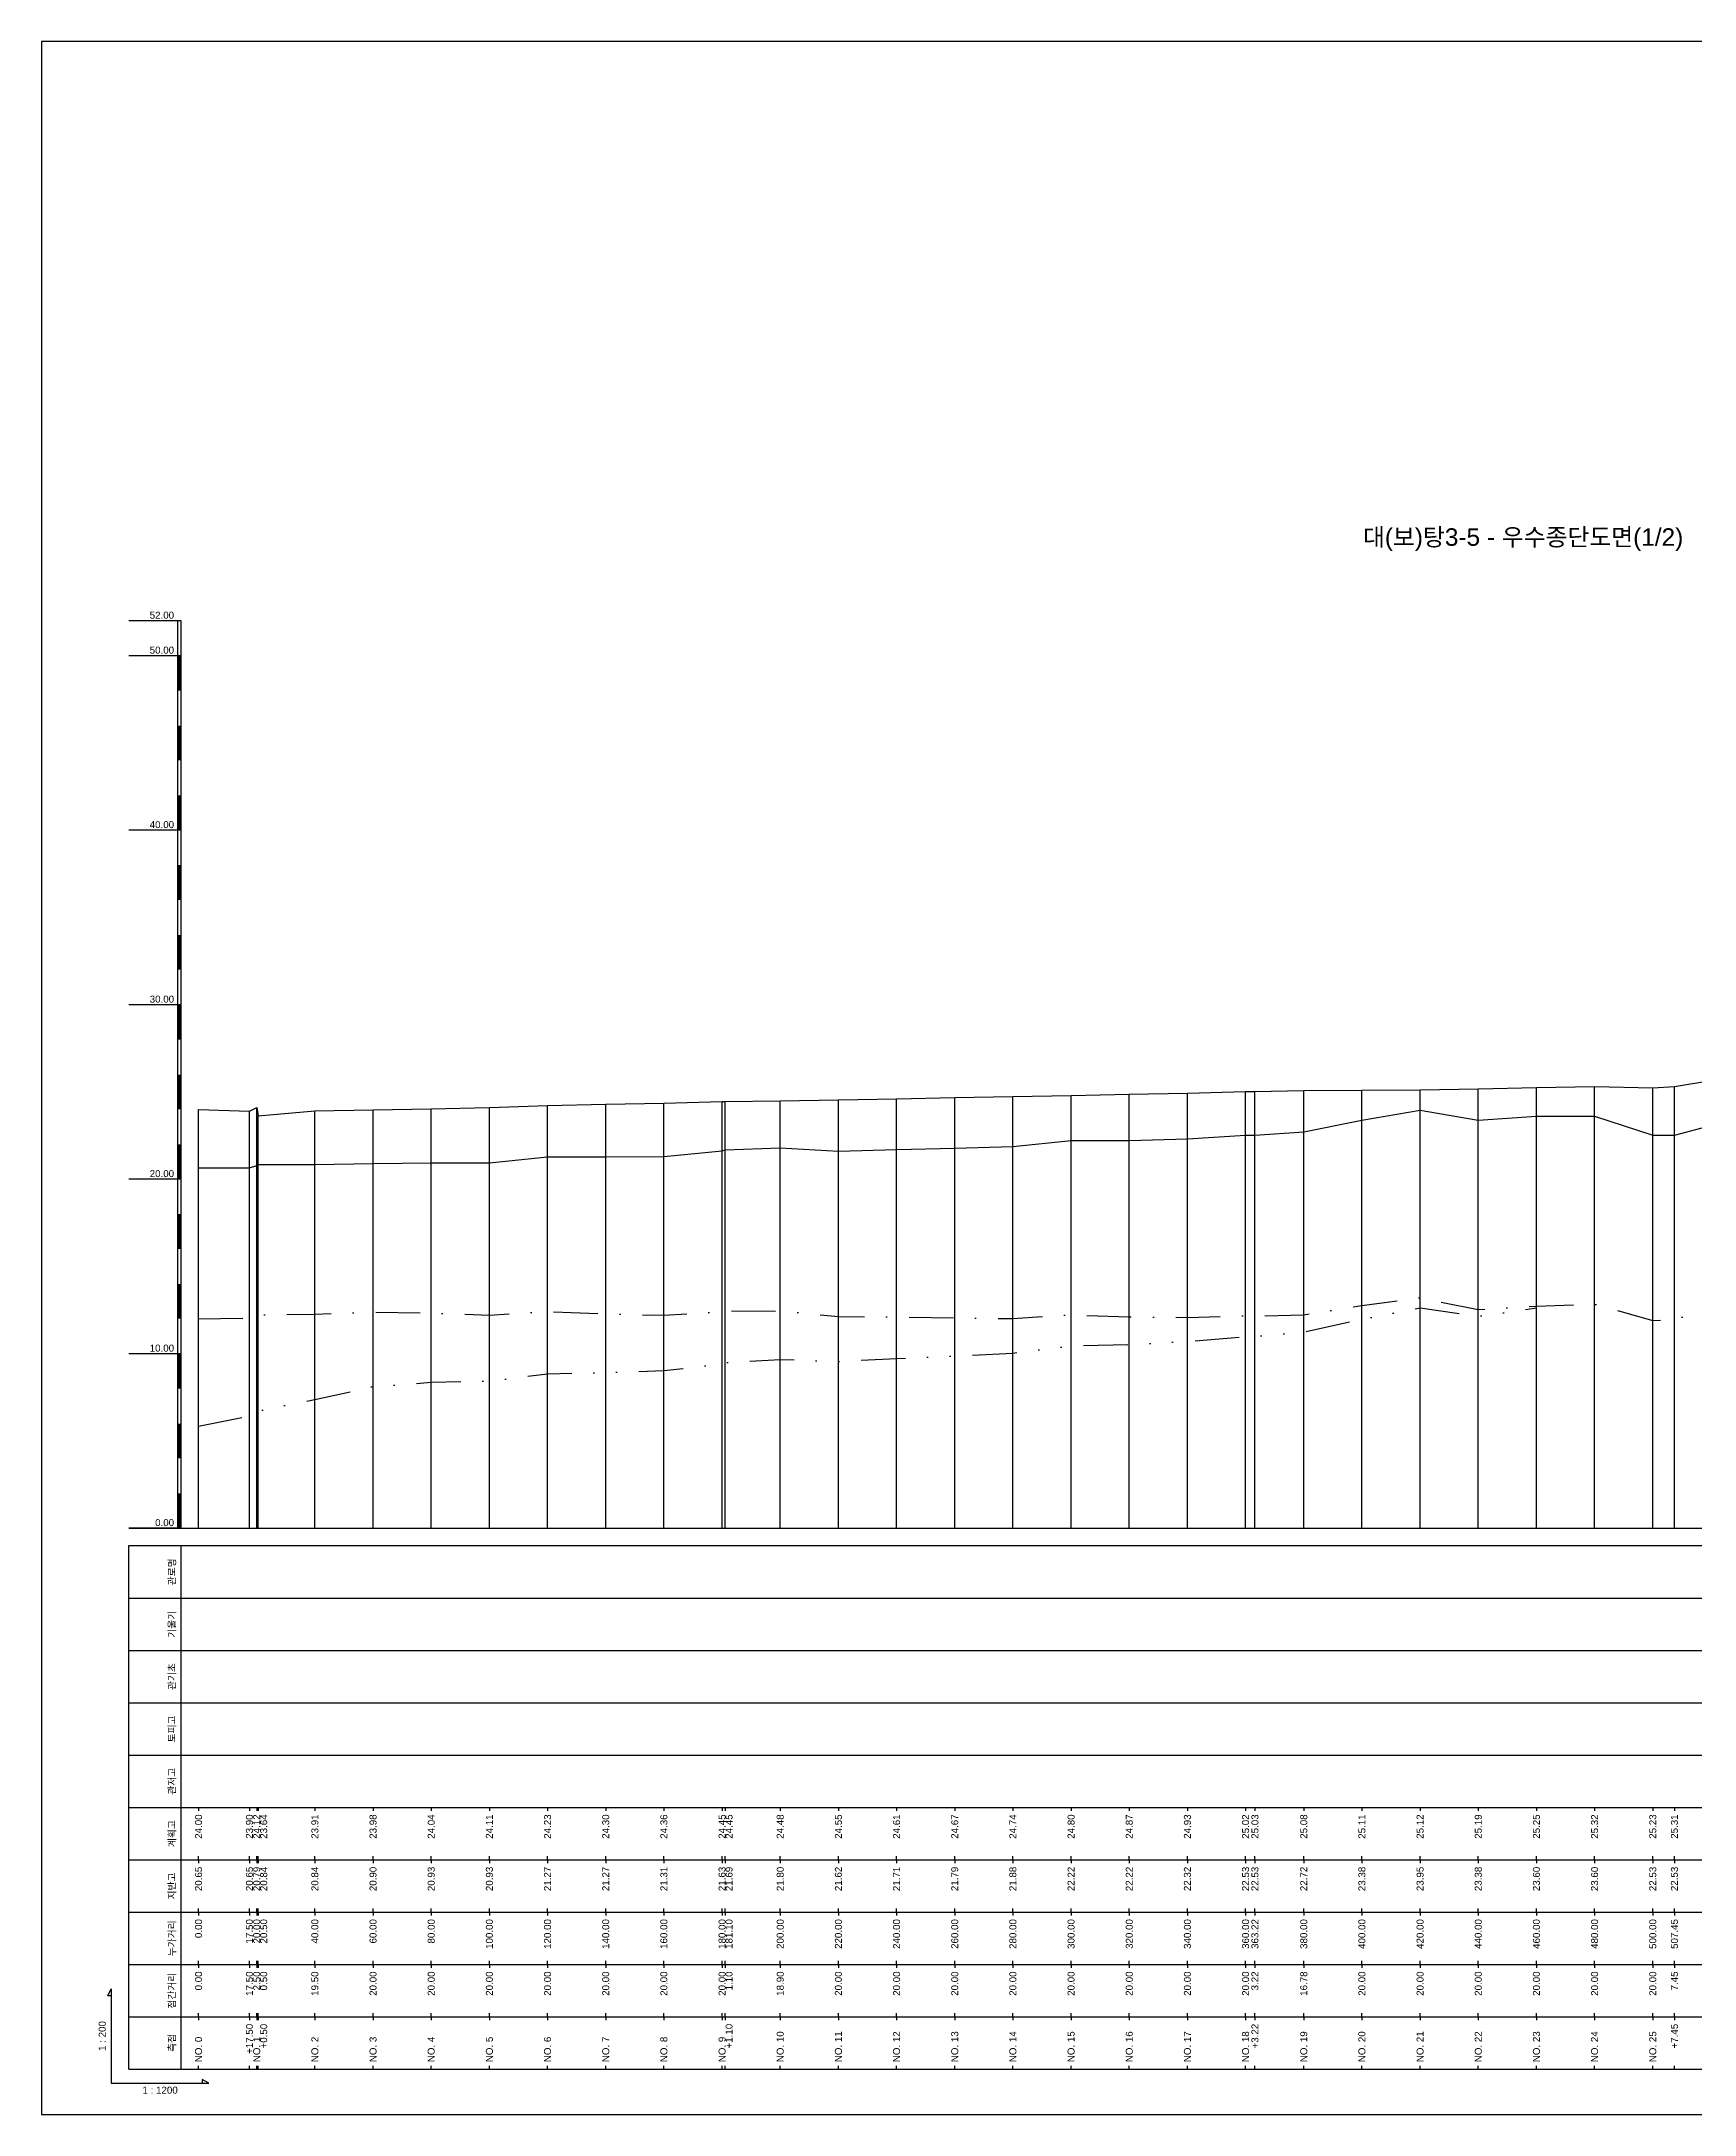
# Model space of a CAD drawing. Header units: millimetres. Extents: x -7351 to 135086, y 1419 to 5643.
# Drawn here: x 106338 to 106812, y 1419 to 2013 of the extents above; entities that cross this region are included whole.
import ezdxf
from ezdxf.enums import TextEntityAlignment as Align

# ---------------------------------------------------------------- set-up
doc = ezdxf.new("R2010")
doc.units = ezdxf.units.MM
doc.linetypes.add('DASHDOT', pattern=[25.4, 12.7, -6.35, 0, -6.35])
doc.linetypes.add('DIVIDE', pattern=[31.75, 12.7, -6.35, 0, -6.35, 0, -6.35])
for name, color, linetype in [('KZ_종단_계획선', 1, 'Continuous'), ('KZ_종단_노선명', 7, 'Continuous'), ('KZ_종단_도각', 7, 'Continuous'), ('KZ_종단_수직선', 7, 'Continuous'), ('KZ_종단_암선1', 56, 'DASHDOT'), ('KZ_종단_암선2', 4, 'DIVIDE'), ('KZ_종단_지반선', 3, 'Continuous'), ('KZ_종단_테이블문자', 7, 'Continuous'), ('KZ_종단_테이블선', 7, 'Continuous'), ('KZ_종단_폴대', 7, 'Continuous')]:
    doc.layers.add(name, color=color, linetype=linetype)
doc.styles.get("Standard").update_dxf_attribs({"font": 'arial.ttf'})

msp = doc.modelspace()

# ---------------------------------------------------------------- linework, layer by layer
at = {"layer": 'KZ_종단_계획선'}
msp.add_lwpolyline([(106383.36, 1707.04), (106397.94, 1706.56), (106400.03, 1707.62), (106400.44, 1705.24), (106416.69, 1706.61), (106433.36, 1706.95), (106450.03, 1707.25), (106466.69, 1707.57), (106483.36, 1708.16), (106500.03, 1708.51), (106516.69, 1708.82), (106533.36, 1709.3), (106534.28, 1709.31), (106550.03, 1709.46), (106566.69, 1709.78), (106583.36, 1710.09), (106600.03, 1710.41), (106616.69, 1710.73), (106633.36, 1711.05), (106650.03, 1711.37), (106666.69, 1711.69), (106683.36, 1712.16), (106686.04, 1712.21), (106700.03, 1712.44), (106716.69, 1712.58), (106733.36, 1712.66), (106750.03, 1712.98), (106766.69, 1713.3), (106783.36, 1713.62), (106800.03, 1713.21), (106806.24, 1713.58), (106816.69, 1715.35)], dxfattribs=at)
at = {"layer": 'KZ_종단_도각'}
msp.add_lwpolyline([(106338.36, 1419.04), (107179.36, 1419.04), (107179.36, 2013.04), (106338.36, 2013.04)], close=True, dxfattribs=at)
at = {"layer": 'KZ_종단_수직선'}
for p, q in [((106616.69, 1587.04), (106616.69, 1710.73)), ((106633.36, 1587.04), (106633.36, 1711.05)), ((106650.03, 1587.04), (106650.03, 1711.37)), ((106666.69, 1587.04), (106666.69, 1711.69)), ((106683.36, 1587.04), (106683.36, 1712.16)), ((106686.04, 1587.04), (106686.04, 1712.21)), ((106700.03, 1587.04), (106700.03, 1712.44)), ((106716.69, 1587.04), (106716.69, 1712.58)), ((106733.36, 1587.04), (106733.36, 1712.66)), ((106750.03, 1587.04), (106750.03, 1712.98)), ((106766.69, 1587.04), (106766.69, 1713.3)), ((106783.36, 1587.04), (106783.36, 1713.62)), ((106800.03, 1587.04), (106800.03, 1713.21)), ((106806.23, 1587.04), (106806.23, 1713.58)), ((106383.36, 1587.04), (106383.36, 1707.04)), ((106397.94, 1587.04), (106397.94, 1706.56)), ((106400.03, 1587.04), (106400.03, 1707.62)), ((106400.44, 1587.04), (106400.44, 1705.24)), ((106416.69, 1587.04), (106416.69, 1706.61)), ((106433.36, 1587.04), (106433.36, 1706.95)), ((106450.03, 1587.04), (106450.03, 1707.25)), ((106466.69, 1587.04), (106466.69, 1707.57)), ((106483.36, 1587.04), (106483.36, 1708.16)), ((106500.03, 1587.04), (106500.03, 1708.51)), ((106516.69, 1587.04), (106516.69, 1708.82)), ((106533.36, 1587.04), (106533.36, 1709.3)), ((106534.28, 1587.04), (106534.28, 1709.31)), ((106550.03, 1587.04), (106550.03, 1709.46)), ((106566.69, 1587.04), (106566.69, 1709.78)), ((106583.36, 1587.04), (106583.36, 1710.09)), ((106600.03, 1587.04), (106600.03, 1710.41))]:
    msp.add_line(p, q, dxfattribs=at)
at = {"layer": 'KZ_종단_암선1', "flags": 128}
msp.add_lwpolyline([(106383.36, 1647), (106397.94, 1647.21), (106400.03, 1647.9), (106400.44, 1648.16), (106416.69, 1648.4), (106433.36, 1648.95), (106450.03, 1648.7), (106466.69, 1648.07), (106483.36, 1649.15), (106500.03, 1648.52), (106516.69, 1648.05), (106533.36, 1649.02), (106534.28, 1649.3), (106550.03, 1649.27), (106566.69, 1647.71), (106583.36, 1647.53), (106600.03, 1647.31), (106616.69, 1647.12), (106633.36, 1648.2), (106650.03, 1647.57), (106666.69, 1647.46), (106683.36, 1647.88), (106686.04, 1647.78), (106700.03, 1648.19), (106716.69, 1650.85), (106733.36, 1653.07), (106750.03, 1649.66), (106766.69, 1650.64), (106783.36, 1651.21), (106800.03, 1646.54), (106806.23, 1646.84), (106816.69, 1650.12), (106833.36, 1652.88), (106850.03, 1654.63), (106866.69, 1656.32), (106883.36, 1672.02), (106900.03, 1681.05), (106912.07, 1689.82), (106916.69, 1693.55), (106933.36, 1719.49), (106950.03, 1736.05), (106966.69, 1752.16), (106978.34, 1755.71), (106983.36, 1757.43), (107000.03, 1753.85), (107016.69, 1732.8), (107033.36, 1710.73), (107050.03, 1706.19), (107066.69, 1706.43), (107083.36, 1681.48), (107100.03, 1677.06), (107102.98, 1676.62), (107116.69, 1676.68), (107133.36, 1673.18), (107142.39, 1673.31)], dxfattribs=at)
at = {"layer": 'KZ_종단_암선2', "flags": 128}
msp.add_lwpolyline([(106383.36, 1616.27), (106397.94, 1619.22), (106400.03, 1620.3), (106400.44, 1620.63), (106416.69, 1623.92), (106433.36, 1627.6), (106450.03, 1628.85), (106466.69, 1629.21), (106483.36, 1631.29), (106500.03, 1631.66), (106516.69, 1632.19), (106533.36, 1634.14), (106534.28, 1634.48), (106550.03, 1635.39), (106566.69, 1634.83), (106583.36, 1635.64), (106600.03, 1636.42), (106616.69, 1637.22), (106633.36, 1639.3), (106650.03, 1639.66), (106666.69, 1640.54), (106683.36, 1641.96), (106686.04, 1642.02), (106700.03, 1643.27), (106716.69, 1646.92), (106733.36, 1650.14), (106750.03, 1647.77), (106766.69, 1650.14)], dxfattribs=at)
at = {"layer": 'KZ_종단_지반선', "flags": 128}
msp.add_lwpolyline([(106383.36, 1690.31), (106397.94, 1690.31), (106400.03, 1690.97), (106400.44, 1691.22), (106416.69, 1691.22), (106433.36, 1691.52), (106450.03, 1691.69), (106466.69, 1691.69), (106483.36, 1693.41), (106500.03, 1693.41), (106516.69, 1693.57), (106533.36, 1695.17), (106534.28, 1695.48), (106550.03, 1696.04), (106566.69, 1695.12), (106583.36, 1695.57), (106600.03, 1695.98), (106616.69, 1696.42), (106633.36, 1698.13), (106650.03, 1698.13), (106666.69, 1698.65), (106683.36, 1699.7), (106686.04, 1699.7), (106700.03, 1700.64), (106716.69, 1703.93), (106733.36, 1706.78), (106750.03, 1703.93), (106766.69, 1705.06), (106783.36, 1705.06), (106800.03, 1699.69), (106806.23, 1699.69), (106816.69, 1702.46)], dxfattribs=at)
at = {"layer": 'KZ_종단_테이블선'}
for p, q in [((106363.36, 1587.04), (107147.39, 1587.04)), ((106363.36, 1567.04), (106363.36, 1582.04)), ((106363.36, 1582.04), (107147.39, 1582.04)), ((106378.36, 1567.04), (106378.36, 1582.04)), ((106363.36, 1552.04), (106363.36, 1567.04)), ((106363.36, 1567.04), (107147.39, 1567.04)), ((106378.36, 1552.04), (106378.36, 1567.04)), ((106363.36, 1537.04), (106363.36, 1552.04)), ((106363.36, 1552.04), (107147.39, 1552.04)), ((106378.36, 1537.04), (106378.36, 1552.04)), ((106363.36, 1522.04), (106363.36, 1537.04)), ((106363.36, 1537.04), (107147.39, 1537.04)), ((106378.36, 1522.04), (106378.36, 1537.04)), ((106363.36, 1507.04), (106363.36, 1522.04)), ((106363.36, 1522.04), (107147.39, 1522.04)), ((106378.36, 1507.04), (106378.36, 1522.04)), ((106363.36, 1492.04), (106363.36, 1507.04)), ((106363.36, 1507.04), (107147.39, 1507.04)), ((106378.36, 1492.04), (106378.36, 1507.04)), ((106383.36, 1507.04), (106383.36, 1506.04)), ((106397.94, 1507.04), (106397.94, 1506.04)), ((106400.03, 1507.04), (106400.03, 1506.04)), ((106400.44, 1507.04), (106400.44, 1506.04)), ((106416.69, 1507.04), (106416.69, 1506.04)), ((106433.36, 1507.04), (106433.36, 1506.04)), ((106450.03, 1507.04), (106450.03, 1506.04)), ((106466.69, 1507.04), (106466.69, 1506.04)), ((106483.36, 1507.04), (106483.36, 1506.04)), ((106500.03, 1507.04), (106500.03, 1506.04)), ((106516.69, 1507.04), (106516.69, 1506.04)), ((106533.36, 1507.04), (106533.36, 1506.04)), ((106534.28, 1507.04), (106534.28, 1506.04)), ((106550.03, 1507.04), (106550.03, 1506.04)), ((106566.69, 1507.04), (106566.69, 1506.04)), ((106583.36, 1507.04), (106583.36, 1506.04)), ((106600.03, 1507.04), (106600.03, 1506.04)), ((106616.69, 1507.04), (106616.69, 1506.04)), ((106633.36, 1507.04), (106633.36, 1506.04)), ((106650.03, 1507.04), (106650.03, 1506.04)), ((106666.69, 1507.04), (106666.69, 1506.04)), ((106683.36, 1507.04), (106683.36, 1506.04)), ((106686.04, 1507.04), (106686.04, 1506.04)), ((106700.03, 1507.04), (106700.03, 1506.04)), ((106716.69, 1507.04), (106716.69, 1506.04)), ((106733.36, 1507.04), (106733.36, 1506.04)), ((106750.03, 1507.04), (106750.03, 1506.04)), ((106766.69, 1507.04), (106766.69, 1506.04)), ((106783.36, 1507.04), (106783.36, 1506.04)), ((106800.03, 1507.04), (106800.03, 1506.04)), ((106806.23, 1507.04), (106806.23, 1506.04)), ((106363.36, 1477.04), (106363.36, 1492.04)), ((106363.36, 1492.04), (107147.39, 1492.04)), ((106378.36, 1477.04), (106378.36, 1492.04)), ((106383.36, 1492.04), (106383.36, 1493.04)), ((106383.36, 1492.04), (106383.36, 1491.04)), ((106397.94, 1492.04), (106397.94, 1493.04)), ((106397.94, 1492.04), (106397.94, 1491.04)), ((106400.03, 1492.04), (106400.03, 1493.04)), ((106400.03, 1492.04), (106400.03, 1491.04)), ((106400.44, 1492.04), (106400.44, 1493.04)), ((106400.44, 1492.04), (106400.44, 1491.04)), ((106416.69, 1492.04), (106416.69, 1493.04)), ((106416.69, 1492.04), (106416.69, 1491.04)), ((106433.36, 1492.04), (106433.36, 1493.04)), ((106433.36, 1492.04), (106433.36, 1491.04)), ((106450.03, 1492.04), (106450.03, 1493.04)), ((106450.03, 1492.04), (106450.03, 1491.04)), ((106466.69, 1492.04), (106466.69, 1493.04)), ((106466.69, 1492.04), (106466.69, 1491.04)), ((106483.36, 1492.04), (106483.36, 1493.04)), ((106483.36, 1492.04), (106483.36, 1491.04)), ((106500.03, 1492.04), (106500.03, 1493.04)), ((106500.03, 1492.04), (106500.03, 1491.04)), ((106516.69, 1492.04), (106516.69, 1493.04)), ((106516.69, 1492.04), (106516.69, 1491.04)), ((106533.36, 1492.04), (106533.36, 1493.04)), ((106533.36, 1492.04), (106533.36, 1491.04)), ((106534.28, 1492.04), (106534.28, 1493.04)), ((106534.28, 1492.04), (106534.28, 1491.04)), ((106550.03, 1492.04), (106550.03, 1493.04)), ((106550.03, 1492.04), (106550.03, 1491.04)), ((106566.69, 1492.04), (106566.69, 1493.04)), ((106566.69, 1492.04), (106566.69, 1491.04)), ((106583.36, 1492.04), (106583.36, 1493.04)), ((106583.36, 1492.04), (106583.36, 1491.04)), ((106600.03, 1492.04), (106600.03, 1493.04)), ((106600.03, 1492.04), (106600.03, 1491.04)), ((106616.69, 1492.04), (106616.69, 1493.04)), ((106616.69, 1492.04), (106616.69, 1491.04)), ((106633.36, 1492.04), (106633.36, 1493.04)), ((106633.36, 1492.04), (106633.36, 1491.04)), ((106650.03, 1492.04), (106650.03, 1493.04)), ((106650.03, 1492.04), (106650.03, 1491.04)), ((106666.69, 1492.04), (106666.69, 1493.04)), ((106666.69, 1492.04), (106666.69, 1491.04)), ((106683.36, 1492.04), (106683.36, 1493.04)), ((106683.36, 1492.04), (106683.36, 1491.04)), ((106686.04, 1492.04), (106686.04, 1493.04)), ((106686.04, 1492.04), (106686.04, 1491.04)), ((106700.03, 1492.04), (106700.03, 1493.04)), ((106700.03, 1492.04), (106700.03, 1491.04)), ((106716.69, 1492.04), (106716.69, 1493.04)), ((106716.69, 1492.04), (106716.69, 1491.04)), ((106733.36, 1492.04), (106733.36, 1493.04)), ((106733.36, 1492.04), (106733.36, 1491.04)), ((106750.03, 1492.04), (106750.03, 1493.04)), ((106750.03, 1492.04), (106750.03, 1491.04)), ((106766.69, 1492.04), (106766.69, 1493.04)), ((106766.69, 1492.04), (106766.69, 1491.04)), ((106783.36, 1492.04), (106783.36, 1493.04)), ((106783.36, 1492.04), (106783.36, 1491.04)), ((106800.03, 1492.04), (106800.03, 1493.04)), ((106800.03, 1492.04), (106800.03, 1491.04)), ((106806.23, 1492.04), (106806.23, 1493.04)), ((106806.23, 1492.04), (106806.23, 1491.04)), ((106363.36, 1462.04), (106363.36, 1477.04)), ((106363.36, 1477.04), (107147.39, 1477.04)), ((106378.36, 1462.04), (106378.36, 1477.04)), ((106383.36, 1477.04), (106383.36, 1478.04)), ((106383.36, 1477.04), (106383.36, 1476.04)), ((106397.94, 1477.04), (106397.94, 1478.04)), ((106397.94, 1477.04), (106397.94, 1476.04)), ((106400.03, 1477.04), (106400.03, 1478.04)), ((106400.03, 1477.04), (106400.03, 1476.04)), ((106400.44, 1477.04), (106400.44, 1478.04)), ((106400.44, 1477.04), (106400.44, 1476.04)), ((106416.69, 1477.04), (106416.69, 1478.04)), ((106416.69, 1477.04), (106416.69, 1476.04)), ((106433.36, 1477.04), (106433.36, 1478.04)), ((106433.36, 1477.04), (106433.36, 1476.04)), ((106450.03, 1477.04), (106450.03, 1478.04)), ((106450.03, 1477.04), (106450.03, 1476.04)), ((106466.69, 1477.04), (106466.69, 1478.04)), ((106466.69, 1477.04), (106466.69, 1476.04)), ((106483.36, 1477.04), (106483.36, 1478.04)), ((106483.36, 1477.04), (106483.36, 1476.04)), ((106500.03, 1477.04), (106500.03, 1478.04)), ((106500.03, 1477.04), (106500.03, 1476.04)), ((106516.69, 1477.04), (106516.69, 1478.04)), ((106516.69, 1477.04), (106516.69, 1476.04)), ((106533.36, 1477.04), (106533.36, 1478.04)), ((106533.36, 1477.04), (106533.36, 1476.04)), ((106534.28, 1477.04), (106534.28, 1478.04)), ((106534.28, 1477.04), (106534.28, 1476.04)), ((106550.03, 1477.04), (106550.03, 1478.04)), ((106550.03, 1477.04), (106550.03, 1476.04)), ((106566.69, 1477.04), (106566.69, 1478.04)), ((106566.69, 1477.04), (106566.69, 1476.04)), ((106583.36, 1477.04), (106583.36, 1478.04)), ((106583.36, 1477.04), (106583.36, 1476.04)), ((106600.03, 1477.04), (106600.03, 1478.04)), ((106600.03, 1477.04), (106600.03, 1476.04)), ((106616.69, 1477.04), (106616.69, 1478.04)), ((106616.69, 1477.04), (106616.69, 1476.04)), ((106633.36, 1477.04), (106633.36, 1478.04)), ((106633.36, 1477.04), (106633.36, 1476.04)), ((106650.03, 1477.04), (106650.03, 1478.04)), ((106650.03, 1477.04), (106650.03, 1476.04)), ((106666.69, 1477.04), (106666.69, 1478.04)), ((106666.69, 1477.04), (106666.69, 1476.04)), ((106683.36, 1477.04), (106683.36, 1478.04)), ((106683.36, 1477.04), (106683.36, 1476.04)), ((106686.04, 1477.04), (106686.04, 1478.04)), ((106686.04, 1477.04), (106686.04, 1476.04)), ((106700.03, 1477.04), (106700.03, 1478.04)), ((106700.03, 1477.04), (106700.03, 1476.04)), ((106716.69, 1477.04), (106716.69, 1478.04)), ((106716.69, 1477.04), (106716.69, 1476.04)), ((106733.36, 1477.04), (106733.36, 1478.04)), ((106733.36, 1477.04), (106733.36, 1476.04)), ((106750.03, 1477.04), (106750.03, 1478.04)), ((106750.03, 1477.04), (106750.03, 1476.04)), ((106766.69, 1477.04), (106766.69, 1478.04)), ((106766.69, 1477.04), (106766.69, 1476.04)), ((106783.36, 1477.04), (106783.36, 1478.04)), ((106783.36, 1477.04), (106783.36, 1476.04)), ((106800.03, 1477.04), (106800.03, 1478.04)), ((106800.03, 1477.04), (106800.03, 1476.04)), ((106806.23, 1477.04), (106806.23, 1478.04)), ((106806.23, 1477.04), (106806.23, 1476.04)), ((106363.36, 1447.04), (106363.36, 1462.04)), ((106363.36, 1462.04), (107147.39, 1462.04)), ((106378.36, 1447.04), (106378.36, 1462.04)), ((106383.36, 1462.04), (106383.36, 1463.04)), ((106383.36, 1462.04), (106383.36, 1461.04)), ((106397.94, 1462.04), (106397.94, 1463.04)), ((106397.94, 1462.04), (106397.94, 1461.04)), ((106400.03, 1462.04), (106400.03, 1463.04)), ((106400.03, 1462.04), (106400.03, 1461.04)), ((106400.44, 1462.04), (106400.44, 1463.04)), ((106400.44, 1462.04), (106400.44, 1461.04)), ((106416.69, 1462.04), (106416.69, 1463.04)), ((106416.69, 1462.04), (106416.69, 1461.04)), ((106433.36, 1462.04), (106433.36, 1463.04)), ((106433.36, 1462.04), (106433.36, 1461.04)), ((106450.03, 1462.04), (106450.03, 1463.04)), ((106450.03, 1462.04), (106450.03, 1461.04)), ((106466.69, 1462.04), (106466.69, 1463.04)), ((106466.69, 1462.04), (106466.69, 1461.04)), ((106483.36, 1462.04), (106483.36, 1463.04)), ((106483.36, 1462.04), (106483.36, 1461.04)), ((106500.03, 1462.04), (106500.03, 1463.04)), ((106500.03, 1462.04), (106500.03, 1461.04)), ((106516.69, 1462.04), (106516.69, 1463.04)), ((106516.69, 1462.04), (106516.69, 1461.04)), ((106533.36, 1462.04), (106533.36, 1463.04)), ((106533.36, 1462.04), (106533.36, 1461.04)), ((106534.28, 1462.04), (106534.28, 1463.04)), ((106534.28, 1462.04), (106534.28, 1461.04)), ((106550.03, 1462.04), (106550.03, 1463.04)), ((106550.03, 1462.04), (106550.03, 1461.04)), ((106566.69, 1462.04), (106566.69, 1463.04)), ((106566.69, 1462.04), (106566.69, 1461.04)), ((106583.36, 1462.04), (106583.36, 1463.04)), ((106583.36, 1462.04), (106583.36, 1461.04)), ((106600.03, 1462.04), (106600.03, 1463.04)), ((106600.03, 1462.04), (106600.03, 1461.04)), ((106616.69, 1462.04), (106616.69, 1463.04)), ((106616.69, 1462.04), (106616.69, 1461.04)), ((106633.36, 1462.04), (106633.36, 1463.04)), ((106633.36, 1462.04), (106633.36, 1461.04)), ((106650.03, 1462.04), (106650.03, 1463.04)), ((106650.03, 1462.04), (106650.03, 1461.04)), ((106666.69, 1462.04), (106666.69, 1463.04)), ((106666.69, 1462.04), (106666.69, 1461.04)), ((106683.36, 1462.04), (106683.36, 1463.04)), ((106683.36, 1462.04), (106683.36, 1461.04)), ((106686.04, 1462.04), (106686.04, 1463.04)), ((106686.04, 1462.04), (106686.04, 1461.04)), ((106700.03, 1462.04), (106700.03, 1463.04)), ((106700.03, 1462.04), (106700.03, 1461.04)), ((106716.69, 1462.04), (106716.69, 1463.04)), ((106716.69, 1462.04), (106716.69, 1461.04)), ((106733.36, 1462.04), (106733.36, 1463.04)), ((106733.36, 1462.04), (106733.36, 1461.04)), ((106750.03, 1462.04), (106750.03, 1463.04)), ((106750.03, 1462.04), (106750.03, 1461.04)), ((106766.69, 1462.04), (106766.69, 1463.04)), ((106766.69, 1462.04), (106766.69, 1461.04)), ((106783.36, 1462.04), (106783.36, 1463.04)), ((106783.36, 1462.04), (106783.36, 1461.04)), ((106800.03, 1462.04), (106800.03, 1463.04)), ((106800.03, 1462.04), (106800.03, 1461.04)), ((106806.23, 1462.04), (106806.23, 1463.04)), ((106806.23, 1462.04), (106806.23, 1461.04)), ((106363.36, 1432.04), (106363.36, 1447.04)), ((106363.36, 1447.04), (107147.39, 1447.04)), ((106378.36, 1432.04), (106378.36, 1447.04)), ((106383.36, 1447.04), (106383.36, 1448.04)), ((106383.36, 1447.04), (106383.36, 1446.04)), ((106397.94, 1447.04), (106397.94, 1448.04)), ((106397.94, 1447.04), (106397.94, 1446.04)), ((106400.03, 1447.04), (106400.03, 1448.04)), ((106400.03, 1447.04), (106400.03, 1446.04)), ((106400.44, 1447.04), (106400.44, 1448.04)), ((106400.44, 1447.04), (106400.44, 1446.04)), ((106416.69, 1447.04), (106416.69, 1448.04)), ((106416.69, 1447.04), (106416.69, 1446.04)), ((106433.36, 1447.04), (106433.36, 1448.04)), ((106433.36, 1447.04), (106433.36, 1446.04)), ((106450.03, 1447.04), (106450.03, 1448.04)), ((106450.03, 1447.04), (106450.03, 1446.04)), ((106466.69, 1447.04), (106466.69, 1448.04)), ((106466.69, 1447.04), (106466.69, 1446.04)), ((106483.36, 1447.04), (106483.36, 1448.04)), ((106483.36, 1447.04), (106483.36, 1446.04)), ((106500.03, 1447.04), (106500.03, 1448.04)), ((106500.03, 1447.04), (106500.03, 1446.04)), ((106516.69, 1447.04), (106516.69, 1448.04)), ((106516.69, 1447.04), (106516.69, 1446.04)), ((106533.36, 1447.04), (106533.36, 1448.04)), ((106533.36, 1447.04), (106533.36, 1446.04)), ((106534.28, 1447.04), (106534.28, 1448.04)), ((106534.28, 1447.04), (106534.28, 1446.04)), ((106550.03, 1447.04), (106550.03, 1448.04)), ((106550.03, 1447.04), (106550.03, 1446.04)), ((106566.69, 1447.04), (106566.69, 1448.04)), ((106566.69, 1447.04), (106566.69, 1446.04)), ((106583.36, 1447.04), (106583.36, 1448.04)), ((106583.36, 1447.04), (106583.36, 1446.04)), ((106600.03, 1447.04), (106600.03, 1448.04)), ((106600.03, 1447.04), (106600.03, 1446.04)), ((106616.69, 1447.04), (106616.69, 1448.04)), ((106616.69, 1447.04), (106616.69, 1446.04)), ((106633.36, 1447.04), (106633.36, 1448.04)), ((106633.36, 1447.04), (106633.36, 1446.04)), ((106650.03, 1447.04), (106650.03, 1448.04)), ((106650.03, 1447.04), (106650.03, 1446.04)), ((106666.69, 1447.04), (106666.69, 1448.04)), ((106666.69, 1447.04), (106666.69, 1446.04)), ((106683.36, 1447.04), (106683.36, 1448.04)), ((106683.36, 1447.04), (106683.36, 1446.04)), ((106686.04, 1447.04), (106686.04, 1448.04)), ((106686.04, 1447.04), (106686.04, 1446.04)), ((106700.03, 1447.04), (106700.03, 1448.04)), ((106700.03, 1447.04), (106700.03, 1446.04)), ((106716.69, 1447.04), (106716.69, 1448.04)), ((106716.69, 1447.04), (106716.69, 1446.04)), ((106733.36, 1447.04), (106733.36, 1448.04)), ((106733.36, 1447.04), (106733.36, 1446.04)), ((106750.03, 1447.04), (106750.03, 1448.04)), ((106750.03, 1447.04), (106750.03, 1446.04)), ((106766.69, 1447.04), (106766.69, 1448.04)), ((106766.69, 1447.04), (106766.69, 1446.04)), ((106783.36, 1447.04), (106783.36, 1448.04)), ((106783.36, 1447.04), (106783.36, 1446.04)), ((106800.03, 1447.04), (106800.03, 1448.04)), ((106800.03, 1447.04), (106800.03, 1446.04)), ((106806.23, 1447.04), (106806.23, 1448.04)), ((106806.23, 1447.04), (106806.23, 1446.04)), ((106363.36, 1432.04), (107147.39, 1432.04)), ((106383.36, 1432.04), (106383.36, 1433.04)), ((106397.94, 1432.04), (106397.94, 1433.04)), ((106400.03, 1432.04), (106400.03, 1433.04)), ((106400.44, 1432.04), (106400.44, 1433.04)), ((106416.69, 1432.04), (106416.69, 1433.04)), ((106433.36, 1432.04), (106433.36, 1433.04)), ((106450.03, 1432.04), (106450.03, 1433.04)), ((106466.69, 1432.04), (106466.69, 1433.04)), ((106483.36, 1432.04), (106483.36, 1433.04)), ((106500.03, 1432.04), (106500.03, 1433.04)), ((106516.69, 1432.04), (106516.69, 1433.04)), ((106533.36, 1432.04), (106533.36, 1433.04)), ((106534.28, 1432.04), (106534.28, 1433.04)), ((106550.03, 1432.04), (106550.03, 1433.04)), ((106566.69, 1432.04), (106566.69, 1433.04)), ((106583.36, 1432.04), (106583.36, 1433.04)), ((106600.03, 1432.04), (106600.03, 1433.04)), ((106616.69, 1432.04), (106616.69, 1433.04)), ((106633.36, 1432.04), (106633.36, 1433.04)), ((106650.03, 1432.04), (106650.03, 1433.04)), ((106666.69, 1432.04), (106666.69, 1433.04)), ((106683.36, 1432.04), (106683.36, 1433.04)), ((106686.04, 1432.04), (106686.04, 1433.04)), ((106700.03, 1432.04), (106700.03, 1433.04)), ((106716.69, 1432.04), (106716.69, 1433.04)), ((106733.36, 1432.04), (106733.36, 1433.04)), ((106750.03, 1432.04), (106750.03, 1433.04)), ((106766.69, 1432.04), (106766.69, 1433.04)), ((106783.36, 1432.04), (106783.36, 1433.04)), ((106800.03, 1432.04), (106800.03, 1433.04)), ((106806.23, 1432.04), (106806.23, 1433.04))]:
    msp.add_line(p, q, dxfattribs=at)
msp.add_lwpolyline([(106358.36, 1453.04), (106357.36, 1453.04), (106358.36, 1455.04), (106358.36, 1428.04), (106386.36, 1428.04), (106384.36, 1429.04), (106384.36, 1428.04)], dxfattribs=at)
at = {"layer": 'KZ_종단_폴대'}
for p, q in [((106378.36, 1847.04), (106363.36, 1847.04)), ((106378.36, 1837.04), (106363.36, 1837.04)), ((106378.36, 1787.04), (106363.36, 1787.04)), ((106378.36, 1737.04), (106363.36, 1737.04)), ((106378.36, 1687.04), (106363.36, 1687.04)), ((106378.36, 1637.04), (106363.36, 1637.04)), ((106378.36, 1587.04), (106363.36, 1587.04))]:
    msp.add_line(p, q, dxfattribs=at)
msp.add_lwpolyline([(106378.36, 1587.04), (106378.36, 1847.04), (106377.36, 1847.04), (106377.36, 1587.04), (106378.36, 1587.04)], dxfattribs=at)
for points in [[(106377.86, 1827.04, 1, 1, 0), (106377.86, 1837.04, 1, 1, 0)], [(106377.86, 1807.04, 1, 1, 0), (106377.86, 1817.04, 1, 1, 0)], [(106377.86, 1787.04, 1, 1, 0), (106377.86, 1797.04, 1, 1, 0)], [(106377.86, 1767.04, 1, 1, 0), (106377.86, 1777.04, 1, 1, 0)], [(106377.86, 1747.04, 1, 1, 0), (106377.86, 1757.04, 1, 1, 0)], [(106377.86, 1727.04, 1, 1, 0), (106377.86, 1737.04, 1, 1, 0)], [(106377.86, 1707.04, 1, 1, 0), (106377.86, 1717.04, 1, 1, 0)], [(106377.86, 1687.04, 1, 1, 0), (106377.86, 1697.04, 1, 1, 0)], [(106377.86, 1667.04, 1, 1, 0), (106377.86, 1677.04, 1, 1, 0)], [(106377.86, 1647.04, 1, 1, 0), (106377.86, 1657.04, 1, 1, 0)], [(106377.86, 1627.04, 1, 1, 0), (106377.86, 1637.04, 1, 1, 0)], [(106377.86, 1607.04, 1, 1, 0), (106377.86, 1617.04, 1, 1, 0)], [(106377.86, 1587.04, 1, 1, 0), (106377.86, 1597.04, 1, 1, 0)]]:
    msp.add_lwpolyline(points, format="xyseb", dxfattribs=at)

# ---------------------------------------------------------------- texts
at = {"layer": 'KZ_종단_노선명'}
msp.add_text('대(보)탕3-5 - 우수종단도면(1/2)', height=5, dxfattribs=at).set_placement((106762.88, 1867.04), align=Align.BOTTOM_CENTER)
at = {"layer": 'KZ_종단_테이블문자'}
for s, p in [('24.00', (106383.36, 1505.04)), ('23.90', (106397.94, 1505.04)), ('24.12', (106400.03, 1505.04)), ('23.64', (106402.03, 1505.04)), ('23.91', (106416.69, 1505.04)), ('23.98', (106433.36, 1505.04)), ('24.04', (106450.03, 1505.04)), ('24.11', (106466.69, 1505.04)), ('24.23', (106483.36, 1505.04)), ('24.30', (106500.03, 1505.04)), ('24.36', (106516.69, 1505.04)), ('24.45', (106533.36, 1505.04)), ('24.45', (106535.36, 1505.04)), ('24.48', (106550.03, 1505.04)), ('24.55', (106566.69, 1505.04)), ('24.61', (106583.36, 1505.04)), ('24.67', (106600.03, 1505.04)), ('24.74', (106616.69, 1505.04)), ('24.80', (106633.36, 1505.04)), ('24.87', (106650.03, 1505.04)), ('24.93', (106666.69, 1505.04)), ('25.02', (106683.36, 1505.04)), ('25.03', (106686.04, 1505.04)), ('25.08', (106700.03, 1505.04)), ('25.11', (106716.69, 1505.04)), ('25.12', (106733.36, 1505.04)), ('25.19', (106750.03, 1505.04)), ('25.25', (106766.69, 1505.04)), ('25.32', (106783.36, 1505.04)), ('25.23', (106800.03, 1505.04)), ('25.31', (106806.23, 1505.04)), ('20.65', (106383.36, 1490.04)), ('20.65', (106397.94, 1490.04)), ('20.79', (106400.03, 1490.04)), ('20.84', (106402.03, 1490.04)), ('20.84', (106416.69, 1490.04)), ('20.90', (106433.36, 1490.04)), ('20.93', (106450.03, 1490.04)), ('20.93', (106466.69, 1490.04)), ('21.27', (106483.36, 1490.04)), ('21.27', (106500.03, 1490.04)), ('21.31', (106516.69, 1490.04)), ('21.63', (106533.36, 1490.04)), ('21.69', (106535.36, 1490.04)), ('21.80', (106550.03, 1490.04)), ('21.62', (106566.69, 1490.04)), ('21.71', (106583.36, 1490.04)), ('21.79', (106600.03, 1490.04)), ('21.88', (106616.69, 1490.04)), ('22.22', (106633.36, 1490.04)), ('22.22', (106650.03, 1490.04)), ('22.32', (106666.69, 1490.04)), ('22.53', (106683.36, 1490.04)), ('22.53', (106686.04, 1490.04)), ('22.72', (106700.03, 1490.04)), ('23.38', (106716.69, 1490.04)), ('23.95', (106733.36, 1490.04)), ('23.38', (106750.03, 1490.04)), ('23.60', (106766.69, 1490.04)), ('23.60', (106783.36, 1490.04)), ('22.53', (106800.03, 1490.04)), ('22.53', (106806.23, 1490.04)), ('0.00', (106383.36, 1475.04)), ('17.50', (106397.94, 1475.04)), ('20.00', (106400.03, 1475.04)), ('20.50', (106402.03, 1475.04)), ('40.00', (106416.69, 1475.04)), ('60.00', (106433.36, 1475.04)), ('80.00', (106450.03, 1475.04)), ('100.00', (106466.69, 1475.04)), ('120.00', (106483.36, 1475.04)), ('140.00', (106500.03, 1475.04)), ('160.00', (106516.69, 1475.04)), ('180.00', (106533.36, 1475.04)), ('181.10', (106535.36, 1475.04)), ('200.00', (106550.03, 1475.04)), ('220.00', (106566.69, 1475.04)), ('240.00', (106583.36, 1475.04)), ('260.00', (106600.03, 1475.04)), ('280.00', (106616.69, 1475.04)), ('300.00', (106633.36, 1475.04)), ('320.00', (106650.03, 1475.04)), ('340.00', (106666.69, 1475.04)), ('360.00', (106683.36, 1475.04)), ('363.22', (106686.04, 1475.04)), ('380.00', (106700.03, 1475.04)), ('400.00', (106716.69, 1475.04)), ('420.00', (106733.36, 1475.04)), ('440.00', (106750.03, 1475.04)), ('460.00', (106766.69, 1475.04)), ('480.00', (106783.36, 1475.04)), ('500.00', (106800.03, 1475.04)), ('507.45', (106806.23, 1475.04)), ('0.00', (106383.36, 1460.04)), ('17.50', (106397.94, 1460.04)), ('2.50', (106400.03, 1460.04)), ('0.50', (106402.03, 1460.04)), ('19.50', (106416.69, 1460.04)), ('20.00', (106433.36, 1460.04)), ('20.00', (106450.03, 1460.04)), ('20.00', (106466.69, 1460.04)), ('20.00', (106483.36, 1460.04)), ('20.00', (106500.03, 1460.04)), ('20.00', (106516.69, 1460.04)), ('20.00', (106533.36, 1460.04)), ('1.10', (106535.36, 1460.04)), ('18.90', (106550.03, 1460.04)), ('20.00', (106566.69, 1460.04)), ('20.00', (106583.36, 1460.04)), ('20.00', (106600.03, 1460.04)), ('20.00', (106616.69, 1460.04)), ('20.00', (106633.36, 1460.04)), ('20.00', (106650.03, 1460.04)), ('20.00', (106666.69, 1460.04)), ('20.00', (106683.36, 1460.04)), ('3.22', (106686.04, 1460.04)), ('16.78', (106700.03, 1460.04)), ('20.00', (106716.69, 1460.04)), ('20.00', (106733.36, 1460.04)), ('20.00', (106750.03, 1460.04)), ('20.00', (106766.69, 1460.04)), ('20.00', (106783.36, 1460.04)), ('20.00', (106800.03, 1460.04)), ('7.45', (106806.23, 1460.04)), ('+17.50', (106397.94, 1445.04)), ('+0.50', (106402.03, 1445.04)), ('+1.10', (106535.36, 1445.04)), ('+3.22', (106686.04, 1445.04)), ('+7.45', (106806.23, 1445.04))]:
    msp.add_text(s, height=2, rotation=90, dxfattribs=at).set_placement(p, align=Align.MIDDLE_RIGHT)
for s, p in [('NO. 0', (106383.36, 1434.04)), ('NO. 1', (106400.03, 1434.04)), ('NO. 2', (106416.69, 1434.04)), ('NO. 3', (106433.36, 1434.04)), ('NO. 4', (106450.03, 1434.04)), ('NO. 5', (106466.69, 1434.04)), ('NO. 6', (106483.36, 1434.04)), ('NO. 7', (106500.03, 1434.04)), ('NO. 8', (106516.69, 1434.04)), ('NO. 9', (106533.36, 1434.04)), ('NO. 10', (106550.03, 1434.04)), ('NO. 11', (106566.69, 1434.04)), ('NO. 12', (106583.36, 1434.04)), ('NO. 13', (106600.03, 1434.04)), ('NO. 14', (106616.69, 1434.04)), ('NO. 15', (106633.36, 1434.04)), ('NO. 16', (106650.03, 1434.04)), ('NO. 17', (106666.69, 1434.04)), ('NO. 18', (106683.36, 1434.04)), ('NO. 19', (106700.03, 1434.04)), ('NO. 20', (106716.69, 1434.04)), ('NO. 21', (106733.36, 1434.04)), ('NO. 22', (106750.03, 1434.04)), ('NO. 23', (106766.69, 1434.04)), ('NO. 24', (106783.36, 1434.04)), ('NO. 25', (106800.03, 1434.04))]:
    msp.add_text(s, height=2, rotation=90, dxfattribs=at).set_placement(p, align=Align.MIDDLE_LEFT)
at = {"layer": 'KZ_종단_테이블선'}
for s, p in [('관로명', (106377.36, 1574.54)), ('기울기', (106377.36, 1559.54)), ('관기초', (106377.36, 1544.54)), ('토피고', (106377.36, 1529.54)), ('관저고', (106377.36, 1514.54)), ('계획고', (106377.36, 1499.54)), ('지반고', (106377.36, 1484.54)), ('누가거리', (106377.36, 1469.54)), ('점간거리', (106377.36, 1454.54)), ('1 : 200', (106357.36, 1441.54)), ('측점', (106377.36, 1439.54))]:
    msp.add_text(s, height=2, rotation=90, dxfattribs=at).set_placement(p, align=Align.BOTTOM_CENTER)
msp.add_text('1 : 1200', height=2, dxfattribs=at).set_placement((106372.36, 1427.04), align=Align.TOP_CENTER)
at = {"layer": 'KZ_종단_폴대'}
for s, p in [('52.00', (106376.36, 1847.04)), ('50.00', (106376.36, 1837.04)), ('40.00', (106376.36, 1787.04)), ('30.00', (106376.36, 1737.04)), ('20.00', (106376.36, 1687.04)), ('10.00', (106376.36, 1637.04)), ('0.00', (106376.36, 1587.04))]:
    msp.add_text(s, height=2, dxfattribs=at).set_placement(p, align=Align.BOTTOM_RIGHT)

doc.saveas('drawing.dxf')
